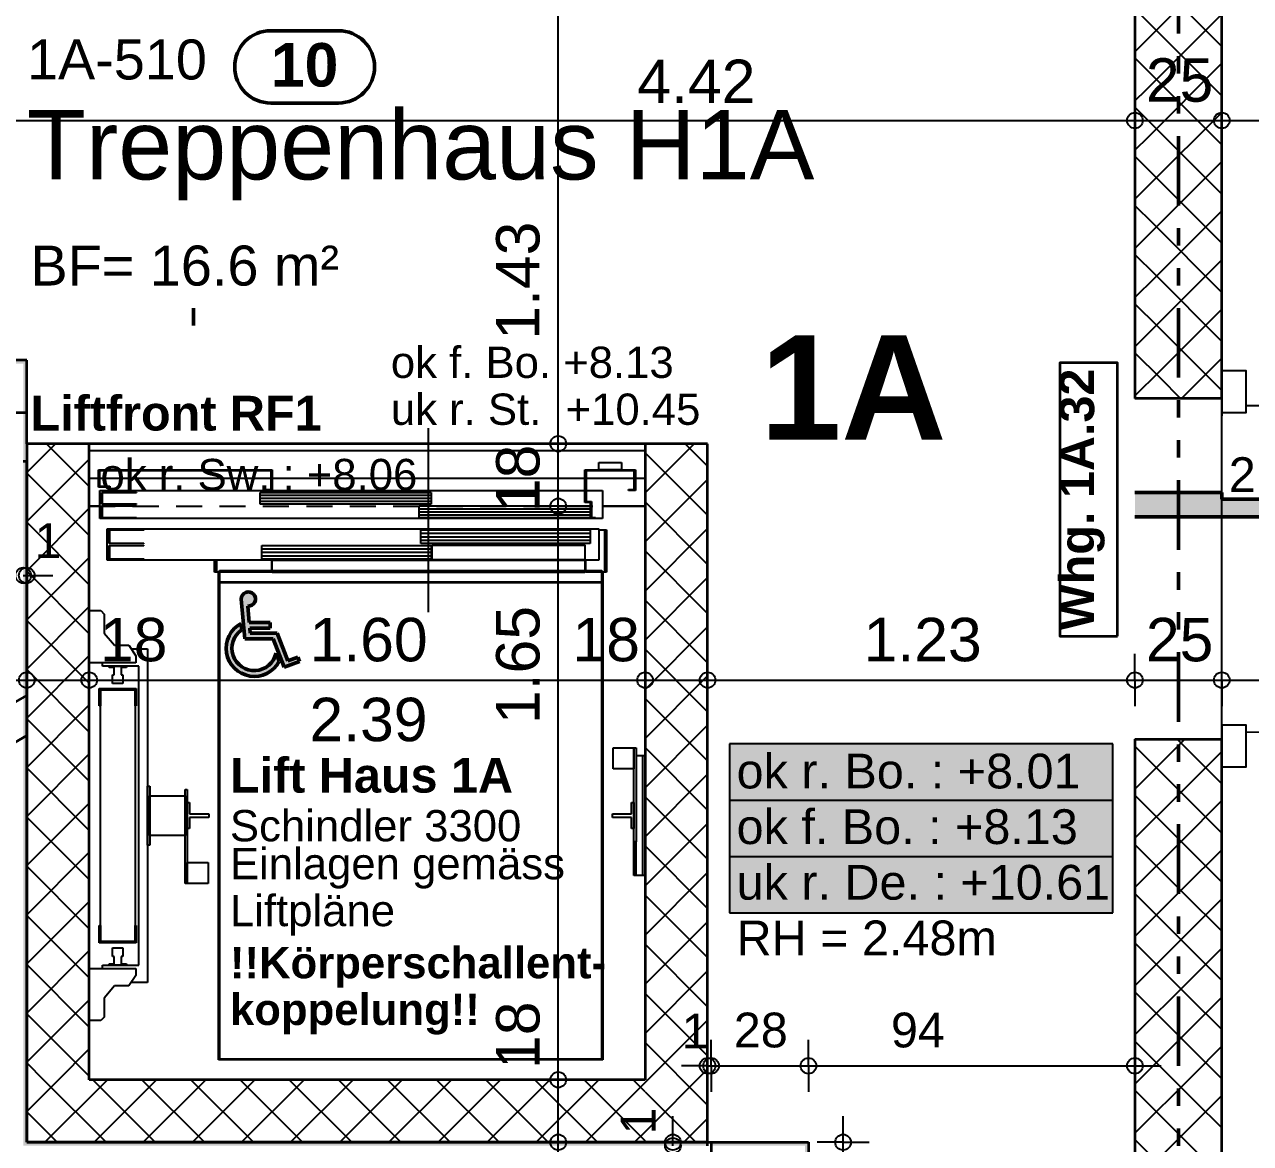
# Model space of a CAD drawing. Header units: centimetres. Extents: x 0.3 to 84.3, y 0.3 to 59.7.
# Drawn here: x 45.86 to 52.92, y 34.6 to 41.04 of the extents above; entities that cross this region are included whole.
import ezdxf

# ---------------------------------------------------------------- set-up
doc = ezdxf.new("R2010")
doc.units = ezdxf.units.CM
for name, pattern in [('AUSGEZOGEN', [0]), ('GESTRICHELT', [0.33, 0.25, -0.08]), ('KURZGESTRICHELT', [0.25, 0.15, -0.1]), ('LINIE_23', [0.79, 0.4, -0.13, 0, -0.13, 0, -0.13]), ('PUNKT', [6.35, 0, -6.35]), ('RAND', [44.45, 12.7, -6.35, 12.7, -6.35, 0, -6.35]), ('STRICHPUNKT', [25.4, 12.7, -6.35, 0, -6.35]), ('VERDECKT', [9.525, 6.35, -3.175])]:
    doc.linetypes.add(name, pattern=pattern)
for name, color, linetype, lineweight in [('Aufzuege', 7, 'AUSGEZOGEN', 35), ('Bauachsen grob', 7, 'RAND', 25), ('Bodenplatte', 7, 'AUSGEZOGEN', 35), ('Daemmung', 7, 'AUSGEZOGEN', 35), ('Detailmasse', 7, 'AUSGEZOGEN', 25), ('Lauflinie', 7, 'AUSGEZOGEN', 25), ('Raumbezeichnung', 7, 'AUSGEZOGEN', 35), ('Schnittbegrenzung', 7, 'AUSGEZOGEN', 25), ('Sturz', 7, 'GESTRICHELT', 35), ('Text Koten', 7, 'AUSGEZOGEN', 50), ('Text Werkplan Ausfuehrung', 7, 'AUSGEZOGEN', 50), ('Tuerschwelle', 7, 'AUSGEZOGEN', 50), ('Tuerzarge', 7, 'AUSGEZOGEN', 25), ('Vermassung Decke', 180, 'VERDECKT', 50), ('Wand Beton bewehrt', 7, 'AUSGEZOGEN', 35), ('Werkplan- Ausfuehrungsmasse', 7, 'AUSGEZOGEN', 25)]:
    doc.layers.add(name, color=color, linetype=linetype, lineweight=lineweight)
doc.layers.add('Brand Text', color=7, linetype='AUSGEZOGEN', lineweight=35, true_color=0x656565)
doc.styles.add('ARIAL', font='ARIAL.TTF')

msp = doc.modelspace()

# ---------------------------------------------------------------- hatches: boundary and pattern name
at = {"layer": 'Daemmung', "linetype": 'VERDECKT', "lineweight": 35}
h = msp.add_hatch(color=254, dxfattribs=at)
h.paths.add_polyline_path([(45.856, 39.0897), (45.856, 34.5897), (49.796, 34.5897), (49.796, 34.6097), (45.876, 34.6097), (45.876, 39.1097), (43.416, 39.1097), (43.416, 38.5297), (43.436, 38.5297), (43.436, 39.0897)])
h.paths.add_polyline_path([(49.816, 34.5897), (50.356, 34.5897), (50.356, 32.1697), (49.796, 32.1697), (49.796, 32.1497), (50.376, 32.1497), (50.376, 34.6097), (49.816, 34.6097)])
at = {"layer": 'Text Koten', "linetype": 'AUSGEZOGEN', "lineweight": 25, "true_color": 0xf1f1f1}
msp.add_hatch(color=7, dxfattribs=at).paths.add_polyline_path([(49.9227, 36.9031), (49.9227, 35.9297), (52.1293, 35.9297), (52.1293, 36.9031)])
at = {"layer": 'Text Werkplan Ausfuehrung', "linetype": 'AUSGEZOGEN', "lineweight": 50}
for points in [[(47.1917, 37.7269), (47.1927, 37.734), (47.1924, 37.7412), (47.1908, 37.7482), (47.1881, 37.7548), (47.1842, 37.7609), (47.1793, 37.7662), (47.1736, 37.7705), (47.1672, 37.7738), (47.1603, 37.7758), (47.1531, 37.7766), (47.1459, 37.7762), (47.1389, 37.7745), (47.1324, 37.7716), (47.1264, 37.7675), (47.1213, 37.7625), (47.1171, 37.7566), (47.114, 37.7502), (47.1121, 37.7432), (47.1115, 37.736), (47.1323, 37.5065), (47.2943, 37.5065), (47.358, 37.3429), (47.446, 37.3772), (47.4363, 37.4023), (47.3796, 37.3805), (47.3175, 37.5403), (47.163, 37.5403), (47.1606, 37.5673), (47.2778, 37.5673), (47.2778, 37.601), (47.1576, 37.601), (47.149, 37.6955), (47.1562, 37.6956), (47.1633, 37.697), (47.17, 37.6996), (47.1761, 37.7033), (47.1815, 37.7081), (47.186, 37.7137), (47.1894, 37.72)], [(47.0944, 37.5861), (47.0795, 37.5745), (47.066, 37.5612), (47.0541, 37.5464), (47.0441, 37.5303), (47.036, 37.5132), (47.03, 37.4952), (47.0261, 37.4766), (47.0244, 37.4578), (47.0249, 37.4388), (47.0276, 37.4201), (47.0325, 37.4018), (47.0395, 37.3841), (47.0485, 37.3675), (47.0594, 37.352), (47.072, 37.3378), (47.0862, 37.3253), (47.1018, 37.3145), (47.1185, 37.3055), (47.1361, 37.2986), (47.1545, 37.2938), (47.1732, 37.2912), (47.1922, 37.2908), (47.2111, 37.2926), (47.2296, 37.2966), (47.2475, 37.3027), (47.2646, 37.3109), (47.2806, 37.321), (47.2954, 37.3329), (47.3086, 37.3465), (47.3202, 37.3615), (47.3299, 37.3778), (47.3115, 37.425), (47.3067, 37.4085), (47.2997, 37.3927), (47.2907, 37.378), (47.2798, 37.3647), (47.2672, 37.353), (47.2531, 37.343), (47.2379, 37.335), (47.2217, 37.3292), (47.2048, 37.3255), (47.1877, 37.3242), (47.1705, 37.3252), (47.1536, 37.3284), (47.1372, 37.3339), (47.1218, 37.3416), (47.1075, 37.3512), (47.0946, 37.3627), (47.0834, 37.3757), (47.0741, 37.3902), (47.0668, 37.4058), (47.0616, 37.4222), (47.0587, 37.4392), (47.058, 37.4564), (47.0597, 37.4736), (47.0637, 37.4903), (47.0699, 37.5064), (47.0781, 37.5215), (47.0884, 37.5354), (47.1004, 37.5477), (47.1139, 37.5584), (47.1107, 37.5959)]]:
    msp.add_hatch(color=7, dxfattribs=at).paths.add_polyline_path(points)
at = {"layer": 'Tuerschwelle', "linetype": 'AUSGEZOGEN', "lineweight": 50, "true_color": 0x575757}
msp.add_hatch(color=251, dxfattribs=at).paths.add_polyline_path([(52.256, 38.3497), (52.256, 38.2097), (53.056, 38.2097), (53.056, 38.3097), (52.756, 38.3097), (52.756, 38.3497)])

# ---------------------------------------------------------------- linework, layer by layer
at = {"layer": 'Aufzuege', "color": 7, "linetype": 'AUSGEZOGEN', "lineweight": 25}
for p, q in [((48.19, 37.6597), (48.19, 38.7197)), ((46.236, 38.6297), (46.236, 34.9697)), ((49.436, 34.9697), (49.436, 38.6297)), ((46.236, 38.5897), (49.436, 38.5897)), ((46.29, 38.4797), (47.29, 38.4797)), ((46.29, 38.3797), (46.29, 38.4797)), ((47.284, 38.4737), (46.296, 38.4737)), ((46.296, 38.4737), (46.296, 38.3857)), ((47.284, 38.3657), (47.284, 38.4737)), ((47.29, 38.4797), (47.29, 38.3597)), ((49.09, 38.4797), (49.38, 38.4797)), ((49.09, 38.2917), (49.09, 38.4797)), ((49.374, 38.4737), (49.096, 38.4737)), ((49.096, 38.4737), (49.096, 38.2977)), ((49.17, 38.5217), (49.3, 38.5217)), ((49.17, 38.4797), (49.17, 38.5217)), ((49.3, 38.4797), (49.17, 38.4797)), ((49.3, 38.5217), (49.3, 38.4797)), ((49.374, 38.3657), (49.374, 38.4737)), ((49.38, 38.4797), (49.38, 38.3597)), ((46.29, 38.4297), (46.236, 38.4297)), ((46.29, 38.4297), (46.236, 38.4297)), ((47.284, 38.4297), (46.296, 38.4297)), ((47.284, 38.4297), (46.296, 38.4297)), ((49.09, 38.4297), (47.29, 38.4297)), ((49.09, 38.4297), (47.29, 38.4297)), ((49.374, 38.4297), (49.096, 38.4297)), ((49.374, 38.4297), (49.096, 38.4297)), ((49.436, 38.4297), (49.38, 38.4297)), ((49.436, 38.4297), (49.38, 38.4297)), ((46.354, 38.3797), (46.29, 38.3797)), ((46.296, 38.3857), (46.354, 38.3857)), ((46.298, 38.3597), (49.09, 38.3597)), ((46.298, 38.1997), (46.298, 38.3597)), ((46.308, 38.2817), (46.308, 38.3497)), ((46.308, 38.3497), (46.508, 38.3497)), ((46.31, 38.3477), (46.31, 38.2837)), ((46.508, 38.3477), (46.31, 38.3477)), ((46.354, 38.3857), (46.354, 38.3797)), ((46.508, 38.3497), (46.508, 38.3477)), ((47.22, 38.3327), (48.205, 38.3327)), ((47.2201, 38.3497), (48.2049, 38.3497)), ((47.2201, 38.2817), (47.2201, 38.3497)), ((47.24, 38.3597), (47.24, 38.3657)), ((47.24, 38.3657), (47.284, 38.3657)), ((47.29, 38.3597), (47.24, 38.3597)), ((48.2049, 38.3497), (48.2049, 38.2817)), ((49.096, 38.3597), (49.19, 38.3597)), ((49.19, 38.3597), (49.19, 38.1997)), ((49.34, 38.3597), (49.34, 38.3657)), ((49.34, 38.3657), (49.374, 38.3657)), ((49.38, 38.3597), (49.34, 38.3597)), ((46.236, 38.2697), (46.298, 38.2697)), ((46.298, 38.2697), (46.236, 38.2697)), ((46.508, 38.2817), (46.308, 38.2817)), ((46.308, 38.2037), (46.308, 38.2717)), ((46.308, 38.2717), (46.508, 38.2717)), ((46.31, 38.2837), (46.508, 38.2837)), ((46.31, 38.2697), (46.31, 38.2057)), ((46.508, 38.2697), (46.31, 38.2697)), ((46.508, 38.2837), (46.508, 38.2817)), ((46.508, 38.2717), (46.508, 38.2697)), ((47.22, 38.3157), (48.205, 38.3157)), ((47.22, 38.2987), (48.205, 38.2987)), ((48.2049, 38.2817), (47.2201, 38.2817)), ((48.135, 38.2547), (49.12, 38.2547)), ((48.1351, 38.2717), (49.1199, 38.2717)), ((48.1351, 38.2037), (48.1351, 38.2717)), ((49.122, 38.2917), (49.09, 38.2917)), ((49.096, 38.2977), (49.128, 38.2977)), ((49.1199, 38.2717), (49.1199, 38.2037)), ((49.122, 38.1997), (49.122, 38.2917)), ((49.128, 38.2977), (49.128, 38.2057)), ((49.19, 38.2697), (49.436, 38.2697)), ((49.436, 38.2697), (49.19, 38.2697)), ((49.122, 38.1997), (46.298, 38.1997)), ((46.508, 38.2037), (46.308, 38.2037)), ((46.31, 38.2057), (46.508, 38.2057)), ((46.508, 38.2057), (46.508, 38.2037)), ((48.135, 38.2377), (49.12, 38.2377)), ((48.135, 38.2207), (49.12, 38.2207)), ((49.1199, 38.2037), (48.1351, 38.2037)), ((49.15, 38.1997), (49.122, 38.1997)), ((49.128, 38.2057), (49.15, 38.2057)), ((49.15, 38.2057), (49.15, 38.1997)), ((49.19, 38.1997), (49.15, 38.1997)), ((46.34, 38.1397), (49.17, 38.1397)), ((46.34, 37.9597), (46.34, 38.1397)), ((46.35, 38.0547), (46.35, 38.1347)), ((46.35, 38.1347), (46.55, 38.1347)), ((46.352, 38.1327), (46.352, 38.0567)), ((46.55, 38.1327), (46.352, 38.1327)), ((46.55, 38.1347), (46.55, 38.1327)), ((48.145, 38.1147), (49.12, 38.1147)), ((48.1451, 38.1347), (49.1199, 38.1347)), ((48.1451, 38.0547), (48.1451, 38.1347)), ((49.1199, 38.1347), (49.1199, 38.0547)), ((49.17, 38.1397), (49.17, 37.9597)), ((49.17, 38.1337), (49.204, 38.1337)), ((49.204, 38.1337), (49.204, 37.8897)), ((49.204, 38.1337), (49.214, 38.1337)), ((49.204, 37.8897), (49.204, 38.1337)), ((49.214, 38.1337), (49.214, 37.8897)), ((46.55, 38.0547), (46.35, 38.0547)), ((46.35, 37.9647), (46.35, 38.0447)), ((46.35, 38.0447), (46.55, 38.0447)), ((46.352, 38.0567), (46.55, 38.0567)), ((46.352, 38.0427), (46.352, 37.9667)), ((46.55, 38.0427), (46.352, 38.0427)), ((46.55, 38.0567), (46.55, 38.0547)), ((46.55, 38.0447), (46.55, 38.0427)), ((47.2301, 38.0447), (48.2049, 38.0447)), ((47.2301, 37.9647), (47.2301, 38.0447)), ((48.145, 38.0947), (49.12, 38.0947)), ((48.145, 38.0747), (49.12, 38.0747)), ((49.1199, 38.0547), (48.1451, 38.0547)), ((48.2049, 38.0447), (48.2049, 37.9647)), ((48.21, 38.0457), (48.21, 38.0487)), ((48.21, 38.0487), (49.09, 38.0487)), ((48.21, 37.9617), (48.21, 38.0457)), ((48.21, 38.0457), (49.09, 38.0457)), ((49.09, 38.0457), (48.21, 38.0457)), ((49.09, 38.0487), (49.09, 38.0457)), ((49.09, 38.0457), (49.09, 37.9617)), ((47.23, 38.0247), (48.205, 38.0247)), ((47.23, 38.0047), (48.205, 38.0047)), ((47.23, 37.9847), (48.205, 37.9847)), ((47.287, 37.9597), (46.34, 37.9597)), ((46.55, 37.9647), (46.35, 37.9647)), ((46.352, 37.9667), (46.55, 37.9667)), ((46.55, 37.9667), (46.55, 37.9647)), ((46.958, 37.8897), (46.958, 37.9597)), ((46.968, 37.8897), (46.968, 37.9597)), ((46.968, 37.9597), (46.968, 37.8897)), ((46.986, 37.8957), (46.986, 37.8997)), ((46.986, 37.8997), (49.186, 37.8997)), ((48.2049, 37.9647), (47.2301, 37.9647)), ((47.287, 37.8997), (47.287, 37.9627)), ((47.287, 37.9627), (48.21, 37.9627)), ((47.29, 37.8917), (47.29, 37.9587)), ((47.29, 37.9587), (49.09, 37.9587)), ((48.21, 37.9587), (48.21, 37.9617)), ((48.21, 37.9617), (49.09, 37.9617)), ((49.09, 37.9617), (48.21, 37.9617)), ((49.09, 37.9587), (48.21, 37.9587)), ((49.09, 37.9627), (49.093, 37.9627)), ((49.09, 37.9617), (49.09, 37.9587)), ((49.09, 37.9587), (49.09, 37.8917)), ((49.093, 37.9627), (49.093, 37.8997)), ((49.17, 37.9597), (49.093, 37.9597)), ((49.186, 37.8997), (49.186, 37.8957)), ((46.968, 37.8897), (46.958, 37.8897)), ((46.98, 37.8897), (46.968, 37.8897)), ((46.98, 35.0837), (46.98, 37.8957)), ((46.98, 37.8957), (46.986, 37.8957)), ((46.986, 37.8957), (46.986, 35.0897)), ((46.986, 37.8957), (47.287, 37.8957)), ((46.986, 37.8897), (46.986, 37.8957)), ((47.287, 37.8897), (46.986, 37.8897)), ((46.986, 37.8327), (46.986, 37.8897)), ((49.186, 37.8327), (46.986, 37.8327)), ((46.986, 37.8297), (46.986, 37.8327)), ((46.986, 37.8327), (49.186, 37.8327)), ((49.186, 37.8297), (46.986, 37.8297)), ((47.287, 37.8957), (47.287, 37.8897)), ((49.09, 37.8917), (47.29, 37.8917)), ((47.29, 37.8887), (47.29, 37.8917)), ((47.29, 37.8917), (49.09, 37.8917)), ((49.09, 37.8887), (47.29, 37.8887)), ((49.09, 37.8917), (49.09, 37.8887)), ((49.093, 37.8897), (49.093, 37.8957)), ((49.093, 37.8957), (49.192, 37.8957)), ((49.186, 37.8897), (49.093, 37.8897)), ((49.186, 35.0897), (49.186, 37.8897)), ((49.186, 37.8897), (49.186, 37.8327)), ((49.186, 37.8327), (49.186, 37.8297)), ((49.192, 37.8957), (49.192, 35.0837)), ((49.204, 37.8897), (49.192, 37.8897)), ((49.214, 37.8897), (49.204, 37.8897)), ((46.236, 37.6697), (46.302, 37.6697)), ((46.302, 37.6697), (46.322, 37.6497)), ((46.322, 37.6497), (46.322, 37.5397)), ((46.322, 37.5397), (46.382, 37.4697)), ((46.382, 37.4697), (46.464, 37.4697)), ((46.464, 37.4697), (46.504, 37.4097)), ((46.4773, 37.4497), (46.572, 37.4497)), ((46.504, 37.4097), (46.504, 37.3697)), ((46.572, 37.4497), (46.572, 35.5297)), ((46.504, 37.3697), (46.236, 37.3697)), ((46.312, 37.3497), (46.312, 37.3697)), ((46.522, 37.3497), (46.312, 37.3497)), ((46.35, 37.3427), (46.35, 37.3497)), ((46.35, 37.3497), (46.4, 37.3497)), ((46.38, 37.3427), (46.35, 37.3427)), ((46.38, 37.2997), (46.38, 37.3427)), ((46.4, 37.3497), (46.45, 37.3497)), ((46.45, 37.3427), (46.42, 37.3427)), ((46.42, 37.3427), (46.42, 37.2997)), ((46.45, 37.3497), (46.45, 37.3427)), ((46.522, 35.6297), (46.522, 37.3497)), ((46.37, 37.2497), (46.37, 37.2997)), ((46.37, 37.2997), (46.38, 37.2997)), ((46.42, 37.2997), (46.43, 37.2997)), ((46.43, 37.2997), (46.43, 37.2497)), ((46.294, 37.1217), (46.294, 37.2217)), ((46.294, 37.2217), (46.506, 37.2217)), ((46.3, 37.2157), (46.3, 37.1217)), ((46.5, 37.2157), (46.3, 37.2157)), ((46.3, 35.7657), (46.3, 37.2137)), ((46.3, 37.2137), (46.5, 37.2137)), ((46.43, 37.2497), (46.37, 37.2497)), ((46.5, 37.1217), (46.5, 37.2157)), ((46.5, 37.2137), (46.5, 35.7657)), ((46.506, 37.2217), (46.506, 37.1217)), ((46.3, 37.1217), (46.294, 37.1217)), ((46.506, 37.1217), (46.5, 37.1217)), ((49.252, 36.7597), (49.252, 36.8797)), ((49.252, 36.8797), (49.372, 36.8797)), ((49.252, 36.7597), (49.252, 36.8797)), ((49.252, 36.8797), (49.372, 36.8797)), ((49.372, 36.3397), (49.372, 36.8797)), ((49.372, 36.8797), (49.384, 36.8797)), ((49.372, 36.8797), (49.372, 36.7597)), ((49.372, 36.3397), (49.372, 36.8797)), ((49.372, 36.8797), (49.384, 36.8797)), ((49.372, 36.8797), (49.372, 36.7597)), ((49.384, 36.8797), (49.384, 36.3397)), ((49.384, 36.8797), (49.384, 36.3397)), ((49.384, 36.8347), (49.422, 36.8347)), ((49.422, 36.8347), (49.422, 36.1447)), ((49.422, 36.8347), (49.436, 36.8347)), ((49.372, 36.7597), (49.252, 36.7597)), ((49.372, 36.7597), (49.252, 36.7597)), ((46.572, 36.3197), (46.572, 36.6597)), ((46.572, 36.6597), (46.584, 36.6597)), ((46.584, 36.6597), (46.584, 36.3197)), ((46.788, 36.0997), (46.788, 36.6397)), ((46.788, 36.6397), (46.8, 36.6397)), ((46.788, 36.0997), (46.788, 36.6397)), ((46.788, 36.6397), (46.8, 36.6397)), ((46.8, 36.6397), (46.8, 36.0997)), ((46.8, 36.6397), (46.8, 36.0997)), ((46.584, 36.3757), (46.584, 36.6037)), ((46.584, 36.6037), (46.788, 36.6037)), ((46.788, 36.6037), (46.788, 36.3757)), ((46.8, 36.5647), (46.814, 36.5647)), ((46.8, 36.4147), (46.8, 36.5647)), ((46.814, 36.5647), (46.814, 36.4997)), ((49.358, 36.4997), (49.358, 36.5647)), ((49.358, 36.5647), (49.372, 36.5647)), ((49.372, 36.5647), (49.372, 36.4147)), ((46.814, 36.4997), (46.924, 36.4997)), ((46.924, 36.4997), (46.924, 36.4797)), ((49.248, 36.4797), (49.248, 36.4997)), ((49.248, 36.4997), (49.358, 36.4997)), ((46.924, 36.4797), (46.814, 36.4797)), ((46.814, 36.4797), (46.814, 36.4147)), ((49.358, 36.4797), (49.248, 36.4797)), ((49.358, 36.4147), (49.358, 36.4797)), ((46.788, 36.3757), (46.584, 36.3757)), ((46.814, 36.4147), (46.8, 36.4147)), ((49.372, 36.4147), (49.358, 36.4147)), ((46.584, 36.3197), (46.572, 36.3197)), ((49.372, 36.1447), (49.372, 36.3397)), ((49.384, 36.3397), (49.372, 36.3397)), ((49.384, 36.3397), (49.372, 36.3397)), ((49.382, 36.1447), (49.382, 36.3397)), ((49.382, 36.3397), (49.382, 36.1447)), ((46.8, 36.0997), (46.8, 36.2197)), ((46.8, 36.2197), (46.92, 36.2197)), ((46.8, 36.0997), (46.8, 36.2197)), ((46.8, 36.2197), (46.92, 36.2197)), ((46.92, 36.2197), (46.92, 36.0997)), ((46.92, 36.2197), (46.92, 36.0997)), ((49.382, 36.1447), (49.372, 36.1447)), ((49.422, 36.1447), (49.382, 36.1447)), ((49.436, 36.1447), (49.422, 36.1447)), ((46.8, 36.0997), (46.788, 36.0997)), ((46.8, 36.0997), (46.788, 36.0997)), ((46.92, 36.0997), (46.8, 36.0997)), ((46.92, 36.0997), (46.8, 36.0997)), ((46.294, 35.7577), (46.294, 35.8577)), ((46.294, 35.8577), (46.3, 35.8577)), ((46.3, 35.8577), (46.3, 35.7637)), ((46.5, 35.7637), (46.5, 35.8577)), ((46.5, 35.8577), (46.506, 35.8577)), ((46.506, 35.8577), (46.506, 35.7577)), ((46.506, 35.7577), (46.294, 35.7577)), ((46.5, 35.7657), (46.3, 35.7657)), ((46.3, 35.7637), (46.5, 35.7637)), ((46.37, 35.7297), (46.43, 35.7297)), ((46.37, 35.6797), (46.37, 35.7297)), ((46.43, 35.7297), (46.43, 35.6797)), ((46.38, 35.6797), (46.37, 35.6797)), ((46.38, 35.6367), (46.38, 35.6797)), ((46.43, 35.6797), (46.42, 35.6797)), ((46.42, 35.6797), (46.42, 35.6367)), ((46.236, 35.6097), (46.504, 35.6097)), ((46.312, 35.6297), (46.522, 35.6297)), ((46.312, 35.6097), (46.312, 35.6297)), ((46.35, 35.6297), (46.35, 35.6367)), ((46.35, 35.6367), (46.38, 35.6367)), ((46.4, 35.6297), (46.35, 35.6297)), ((46.45, 35.6297), (46.4, 35.6297)), ((46.42, 35.6367), (46.45, 35.6367)), ((46.45, 35.6367), (46.45, 35.6297)), ((46.504, 35.6097), (46.504, 35.5697)), ((46.382, 35.5097), (46.322, 35.4397)), ((46.464, 35.5097), (46.382, 35.5097)), ((46.504, 35.5697), (46.464, 35.5097)), ((46.572, 35.5297), (46.4773, 35.5297)), ((46.322, 35.4397), (46.322, 35.3297)), ((46.302, 35.3097), (46.236, 35.3097)), ((46.322, 35.3297), (46.302, 35.3097)), ((49.192, 35.0837), (46.98, 35.0837)), ((46.986, 35.0897), (49.186, 35.0897)), ((46.236, 34.9697), (49.436, 34.9697))]:
    msp.add_line(p, q, dxfattribs=at)
at = {"layer": 'Bauachsen grob', "color": 32, "linetype": 'LINIE_23', "lineweight": 50, "true_color": 0xc36e14}
msp.add_line((52.506, 1.3897), (52.506, 58.1), dxfattribs=at)
at = {"layer": 'Bodenplatte', "color": 92, "linetype": 'VERDECKT', "lineweight": 35, "true_color": 0x00c600}
for p, q in [((45.876, 39.1097), (43.416, 39.1097)), ((45.876, 38.6297), (45.876, 39.1097)), ((43.416, 38.8097), (45.876, 38.8097)), ((49.796, 34.6097), (50.376, 34.6097)), ((49.816, 34.6097), (49.816, 32.1497)), ((50.376, 34.6097), (50.376, 32.1497))]:
    msp.add_line(p, q, dxfattribs=at)
at = {"layer": 'Daemmung', "color": 240, "linetype": 'VERDECKT', "lineweight": 35}
for p, q in [((45.856, 38.5297), (45.876, 38.5297)), ((45.876, 34.6097), (45.876, 38.5297)), ((49.796, 34.6097), (45.876, 34.6097)), ((49.796, 34.5897), (49.796, 34.6097))]:
    msp.add_line(p, q, dxfattribs=at)
at = {"layer": 'Detailmasse', "color": 240, "linetype": 'AUSGEZOGEN', "lineweight": 25}
for p, q in [((45.876, 37.8719), (45.876, 38.0219)), ((45.856, 37.8719), (45.876, 37.8719)), ((45.876, 37.8719), (45.876, 37.7219)), ((45.876, 37.8719), (46.026, 37.8719)), ((49.596, 34.6097), (49.596, 34.7597)), ((49.596, 34.6097), (49.446, 34.6097)), ((49.596, 34.6097), (49.746, 34.6097)), ((49.596, 34.5897), (49.596, 34.6097))]:
    msp.add_line(p, q, dxfattribs=at)
for centre in [(45.856, 37.8719), (45.876, 37.8719), (49.596, 34.6097), (49.596, 34.5897)]:
    msp.add_circle(centre, 0.045, dxfattribs=at)
at = {"layer": 'Lauflinie', "color": 7, "linetype": 'AUSGEZOGEN', "lineweight": 35}
for p, q in [((43.416, 35.7607), (45.876, 37.181)), ((43.416, 35.5297), (45.876, 36.95))]:
    msp.add_line(p, q, dxfattribs=at)
at = {"layer": 'Raumbezeichnung', "color": 7, "linetype": 'AUSGEZOGEN', "lineweight": 35}
msp.add_lwpolyline([(52.156, 37.5231), (52.156, 39.0956), (51.8227, 39.0956), (51.8227, 37.5231), (52.156, 37.5231)], dxfattribs=at)
at = {"layer": 'Schnittbegrenzung', "color": 14, "linetype": 'STRICHPUNKT', "lineweight": 50, "true_color": 0xb20000}
msp.add_line((46.836, 58.46), (46.836, 25.6097), dxfattribs=at)
at = {"layer": 'Sturz', "color": 7, "linetype": 'RAND', "lineweight": 35}
msp.add_line((49.436, 38.6297), (46.236, 38.6297), dxfattribs=at)
at = {"layer": 'Text Koten', "color": 7, "linetype": 'AUSGEZOGEN', "lineweight": 25}
for p, q in [((49.9227, 36.9031), (49.9227, 35.9297)), ((52.1293, 36.9031), (49.9227, 36.9031)), ((52.1293, 35.9297), (52.1293, 36.9031)), ((49.9227, 36.5786), (52.1293, 36.5786)), ((49.9227, 36.2542), (52.1293, 36.2542)), ((49.9227, 35.9297), (52.1293, 35.9297))]:
    msp.add_line(p, q, dxfattribs=at)
at = {"layer": 'Text Werkplan Ausfuehrung', "color": 240, "linetype": 'AUSGEZOGEN', "lineweight": 50}
for p, q in [((47.6702, 41.0064), (47.2817, 41.0064)), ((47.6702, 40.5897), (47.2817, 40.5897))]:
    msp.add_line(p, q, dxfattribs=at)
at = {"layer": 'Text Werkplan Ausfuehrung', "color": 7, "linetype": 'AUSGEZOGEN', "lineweight": 50}
for p, q in [((47.1115, 37.736), (47.1323, 37.5065)), ((47.1576, 37.601), (47.149, 37.6955)), ((47.1107, 37.5959), (47.1139, 37.5584)), ((47.2778, 37.601), (47.1576, 37.601)), ((47.163, 37.5403), (47.1606, 37.5673)), ((47.1606, 37.5673), (47.2778, 37.5673)), ((47.2778, 37.5673), (47.2778, 37.601)), ((47.1323, 37.5065), (47.2943, 37.5065)), ((47.3175, 37.5403), (47.163, 37.5403)), ((47.2943, 37.5065), (47.358, 37.3429)), ((47.3796, 37.3805), (47.3175, 37.5403)), ((47.3115, 37.425), (47.3116, 37.425)), ((47.3115, 37.425), (47.3299, 37.3778)), ((47.358, 37.3429), (47.446, 37.3772)), ((47.4363, 37.4023), (47.3796, 37.3805)), ((47.446, 37.3772), (47.4363, 37.4023))]:
    msp.add_line(p, q, dxfattribs=at)
at = {"layer": 'Text Werkplan Ausfuehrung', "color": 240, "linetype": 'AUSGEZOGEN', "lineweight": 50}
for centre, start, end in [((47.2817, 40.7981), 90, 270), ((47.6702, 40.7981), 270, 90)]:
    msp.add_arc(centre, 0.2083, start, end, dxfattribs=at)
at = {"layer": 'Text Werkplan Ausfuehrung', "color": 7, "linetype": 'AUSGEZOGEN', "lineweight": 50}
for centre, radius, start, end in [((47.1521, 37.736), 0.0406, 265.64158, 179.99891), ((47.1863, 37.4527), 0.162, 117.82488, 332.45806), ((47.1862, 37.4525), 0.1283, 124.33041, 347.64165)]:
    msp.add_arc(centre, radius, start, end, dxfattribs=at)
at = {"layer": 'Tuerschwelle', "color": 240, "linetype": 'KURZGESTRICHELT', "lineweight": 25}
for p, q in [((49.436, 38.6297), (46.236, 38.6297)), ((46.236, 38.2697), (49.436, 38.2697))]:
    msp.add_line(p, q, dxfattribs=at)
at = {"layer": 'Tuerschwelle', "color": 7, "linetype": 'AUSGEZOGEN', "lineweight": 50}
for p, q in [((52.756, 38.3497), (52.256, 38.3497)), ((52.756, 38.3097), (52.756, 38.3497)), ((53.056, 38.3097), (52.756, 38.3097)), ((52.256, 38.2097), (53.056, 38.2097))]:
    msp.add_line(p, q, dxfattribs=at)
at = {"layer": 'Tuerzarge', "color": 7, "linetype": 'AUSGEZOGEN', "lineweight": 25}
msp.add_line((52.896, 38.8497), (54.776, 38.8497), dxfattribs=at)
for points in [[(52.756, 39.0497), (52.756, 38.8097), (52.896, 38.8097), (52.896, 39.0497), (52.756, 39.0497)], [(52.756, 37.0097), (52.756, 36.7697), (52.896, 36.7697), (52.896, 37.0097), (52.756, 37.0097)]]:
    msp.add_lwpolyline(points, dxfattribs=at)
msp.add_arc((52.896, 38.8497), 1.88, 270, 0, dxfattribs=at)
at = {"layer": 'Vermassung Decke', "color": 92, "linetype": 'AUSGEZOGEN', "lineweight": 25, "true_color": 0x00c600}
for p, q in [((49.796, 35.0497), (49.796, 35.1997)), ((49.816, 35.0497), (49.816, 35.1997)), ((50.376, 35.0497), (50.376, 35.1997)), ((52.256, 35.0497), (52.256, 35.1997)), ((49.796, 35.0497), (49.646, 35.0497)), ((49.796, 35.0497), (49.796, 34.8997)), ((49.796, 35.0497), (49.796, 35.0497)), ((49.796, 35.0497), (49.816, 35.0497)), ((49.816, 35.0497), (49.816, 34.8997)), ((49.816, 35.0497), (49.816, 35.0497)), ((49.816, 35.0497), (50.376, 35.0497)), ((50.376, 35.0497), (50.376, 34.8997)), ((50.376, 35.0497), (50.376, 35.0497)), ((50.376, 35.0497), (52.256, 35.0497)), ((52.256, 35.0497), (52.256, 34.8997)), ((52.256, 35.0497), (52.256, 35.0497)), ((52.256, 35.0497), (52.406, 35.0497)), ((50.576, 34.6097), (50.576, 34.7597)), ((50.576, 34.6097), (50.426, 34.6097)), ((50.576, 34.6097), (50.726, 34.6097)), ((50.576, 34.6097), (50.576, 34.6097)), ((50.576, 32.1497), (50.576, 34.6097))]:
    msp.add_line(p, q, dxfattribs=at)
for centre in [(49.796, 35.0497), (49.816, 35.0497), (50.376, 35.0497), (52.256, 35.0497), (50.576, 34.6097)]:
    msp.add_circle(centre, 0.045, dxfattribs=at)
at = {"layer": 'Wand Beton bewehrt', "color": 7, "linetype": 'AUSGEZOGEN', "lineweight": 35}
for p, q in [((52.756, 38.8897), (52.756, 41.6897)), ((52.256, 41.4897), (52.256, 38.8897)), ((52.756, 38.8897), (52.256, 38.8897)), ((46.236, 38.6297), (45.876, 38.6297)), ((45.876, 38.6297), (45.876, 37.181)), ((46.236, 34.9697), (46.236, 38.6297)), ((49.436, 38.6297), (49.436, 34.9697)), ((49.796, 38.6297), (49.436, 38.6297)), ((49.796, 34.6097), (49.796, 38.6297)), ((45.876, 37.181), (45.876, 36.95)), ((45.876, 36.95), (45.876, 34.9697)), ((52.256, 36.9297), (52.756, 36.9297)), ((52.256, 36.9297), (52.256, 32.1497)), ((52.756, 31.6497), (52.756, 36.9297)), ((45.876, 34.9697), (45.876, 34.6097)), ((49.436, 34.9697), (46.236, 34.9697)), ((45.876, 34.6097), (49.436, 34.6097)), ((49.436, 34.6097), (49.796, 34.6097))]:
    msp.add_line(p, q, dxfattribs=at)
at = {"layer": 'Wand Beton bewehrt', "color": 7, "linetype": 'AUSGEZOGEN', "lineweight": 25}
for p, q in [((52.5239, 38.8897), (52.756, 39.1218)), ((52.756, 36.9297), (52.756, 38.8897)), ((45.876, 38.4644), (46.0414, 38.6297)), ((45.9903, 38.6297), (46.236, 38.384)), ((49.436, 38.3474), (49.7183, 38.6297)), ((49.6672, 38.6297), (49.796, 38.5009)), ((45.876, 38.1815), (46.236, 38.5415)), ((49.436, 38.5781), (49.796, 38.2181)), ((45.876, 38.4611), (46.236, 38.1011)), ((49.436, 38.0646), (49.796, 38.4246)), ((45.876, 37.8987), (46.236, 38.2587)), ((49.436, 38.2953), (49.796, 37.9353)), ((45.876, 38.1783), (46.236, 37.8183)), ((49.436, 37.7817), (49.796, 38.1417)), ((45.876, 37.6158), (46.236, 37.9758)), ((49.436, 38.0124), (49.796, 37.6524)), ((45.876, 37.8955), (46.236, 37.5355)), ((49.436, 37.4989), (49.796, 37.8589)), ((45.876, 37.333), (46.236, 37.693)), ((49.436, 37.7296), (49.796, 37.3696)), ((45.876, 37.6126), (46.236, 37.2526)), ((49.436, 37.216), (49.796, 37.576)), ((45.876, 37.0502), (46.236, 37.4102)), ((49.436, 37.4467), (49.796, 37.0867)), ((45.876, 37.3298), (46.236, 36.9698)), ((49.436, 36.9332), (49.796, 37.2932)), ((45.876, 36.7673), (46.236, 37.1273)), ((49.436, 37.1639), (49.796, 36.8039)), ((45.876, 37.0469), (46.236, 36.6869)), ((49.436, 36.6504), (49.796, 37.0104)), ((52.256, 36.9248), (52.261, 36.9297)), ((45.876, 36.4845), (46.236, 36.8445)), ((49.436, 36.881), (49.796, 36.521)), ((45.876, 36.7641), (46.236, 36.4041)), ((49.436, 36.3675), (49.796, 36.7275)), ((45.876, 36.2016), (46.236, 36.5616)), ((49.436, 36.5982), (49.796, 36.2382)), ((45.876, 36.4812), (46.236, 36.1212)), ((49.436, 36.0847), (49.796, 36.4447)), ((45.876, 35.9188), (46.236, 36.2788)), ((49.436, 36.3154), (49.796, 35.9554)), ((45.876, 36.1984), (46.236, 35.8384)), ((49.436, 35.8018), (49.796, 36.1618)), ((45.876, 35.6359), (46.236, 35.9959)), ((49.436, 36.0325), (49.796, 35.6725)), ((45.876, 35.9156), (46.236, 35.5556)), ((49.436, 35.519), (49.796, 35.879)), ((45.876, 35.3531), (46.236, 35.7131)), ((49.436, 35.7497), (49.796, 35.3897)), ((45.876, 35.6327), (46.236, 35.2727)), ((49.436, 35.2362), (49.796, 35.5962)), ((45.876, 35.0703), (46.236, 35.4303)), ((49.436, 35.4668), (49.796, 35.1068)), ((45.876, 35.3499), (46.236, 34.9899)), ((49.436, 34.9533), (49.796, 35.3133)), ((46.0583, 34.9697), (46.236, 35.1474)), ((49.436, 35.184), (49.796, 34.824)), ((45.876, 35.067), (45.9733, 34.9697)), ((49.436, 34.6705), (49.796, 35.0305)), ((45.876, 34.7874), (46.0583, 34.9697)), ((46.3333, 34.6097), (45.9733, 34.9697)), ((45.9812, 34.6097), (46.3412, 34.9697)), ((46.6161, 34.6097), (46.2561, 34.9697)), ((46.264, 34.6097), (46.624, 34.9697)), ((46.899, 34.6097), (46.539, 34.9697)), ((46.5468, 34.6097), (46.9068, 34.9697)), ((47.1818, 34.6097), (46.8218, 34.9697)), ((46.8297, 34.6097), (47.1897, 34.9697)), ((47.4647, 34.6097), (47.1047, 34.9697)), ((47.1125, 34.6097), (47.4725, 34.9697)), ((47.7475, 34.6097), (47.3875, 34.9697)), ((47.3954, 34.6097), (47.7554, 34.9697)), ((48.0304, 34.6097), (47.6704, 34.9697)), ((47.6782, 34.6097), (48.0382, 34.9697)), ((48.3132, 34.6097), (47.9532, 34.9697)), ((47.9611, 34.6097), (48.3211, 34.9697)), ((48.596, 34.6097), (48.236, 34.9697)), ((48.2439, 34.6097), (48.6039, 34.9697)), ((48.8789, 34.6097), (48.5189, 34.9697)), ((48.5267, 34.6097), (48.8867, 34.9697)), ((49.1617, 34.6097), (48.8017, 34.9697)), ((48.8096, 34.6097), (49.1696, 34.9697)), ((49.436, 34.6183), (49.0846, 34.9697)), ((49.0924, 34.6097), (49.436, 34.9533)), ((49.436, 34.9011), (49.3674, 34.9697)), ((49.436, 34.9011), (49.7274, 34.6097)), ((46.0505, 34.6097), (45.876, 34.7842)), ((49.6581, 34.6097), (49.796, 34.7476)), ((49.3753, 34.6097), (49.436, 34.6705)), ((49.436, 34.6183), (49.4446, 34.6097))]:
    msp.add_line(p, q, dxfattribs=at)
at = {"layer": 'Wand Beton bewehrt', "color": 180, "linetype": 'PUNKT', "lineweight": 25}
for p, q in [((52.896, 39.0497), (52.756, 39.0497)), ((52.756, 39.0497), (52.756, 38.8897)), ((52.896, 36.7697), (52.896, 39.0497)), ((52.756, 38.8897), (52.756, 36.9297)), ((52.756, 36.9297), (52.756, 36.7697)), ((52.756, 36.7697), (52.896, 36.7697))]:
    msp.add_line(p, q, dxfattribs=at)
at = {"layer": 'Wand Beton bewehrt', "color": 7, "linetype": 'AUSGEZOGEN', "lineweight": 25}
for points in [[(52.256, 41.415), (52.2852, 41.3858), (52.2852, 41.3858), (52.756, 40.915)], [(52.256, 40.8846), (52.307, 40.9356), (52.307, 40.9356), (52.756, 41.3846)], [(52.256, 41.1321), (52.2996, 41.0885), (52.2996, 41.0885), (52.756, 40.6321)], [(52.256, 40.6017), (52.32, 40.6658), (52.32, 40.6658), (52.756, 41.1017)], [(52.256, 40.8493), (52.3139, 40.7913), (52.3139, 40.7913), (52.756, 40.3493)], [(52.256, 40.3189), (52.3331, 40.396), (52.3331, 40.396), (52.756, 40.8189)], [(52.256, 40.5664), (52.3283, 40.4941), (52.3283, 40.4941), (52.756, 40.0664)], [(52.256, 40.036), (52.3461, 40.1262), (52.3461, 40.1262), (52.756, 40.536)], [(52.256, 40.2836), (52.3427, 40.1969), (52.3427, 40.1969), (52.756, 39.7836)], [(52.256, 39.7532), (52.3592, 39.8564), (52.3592, 39.8564), (52.756, 40.2532)], [(52.256, 40.0007), (52.3571, 39.8997), (52.3571, 39.8997), (52.756, 39.5007)], [(52.256, 39.4704), (52.3722, 39.5866), (52.3722, 39.5866), (52.756, 39.9704)], [(52.256, 39.7179), (52.3714, 39.6025), (52.3714, 39.6025), (52.756, 39.2179)], [(52.256, 39.1875), (52.3853, 39.3168), (52.3853, 39.3168), (52.756, 39.6875)], [(52.256, 39.4351), (52.3858, 39.3052), (52.3858, 39.3052), (52.756, 38.9351)], [(52.256, 38.9047), (52.3983, 39.047), (52.3983, 39.047), (52.756, 39.4047)], [(52.256, 39.1522), (52.4002, 39.008), (52.4002, 39.008), (52.5185, 38.8897)], [(52.256, 36.6419), (52.5027, 36.8886), (52.5027, 36.8886), (52.5438, 36.9297)], [(52.4986, 36.9297), (52.5008, 36.9275), (52.5008, 36.9275), (52.756, 36.6723)], [(52.256, 36.8895), (52.5152, 36.6303), (52.5152, 36.6303), (52.756, 36.3895)], [(52.256, 36.3591), (52.5157, 36.6188), (52.5157, 36.6188), (52.756, 36.8591)], [(52.256, 36.6066), (52.5295, 36.3331), (52.5295, 36.3331), (52.756, 36.1066)], [(52.256, 36.0763), (52.5288, 36.349), (52.5288, 36.349), (52.756, 36.5763)], [(52.256, 36.3238), (52.5439, 36.0359), (52.5439, 36.0359), (52.756, 35.8238)], [(52.256, 35.7934), (52.5418, 36.0792), (52.5418, 36.0792), (52.756, 36.2934)], [(52.256, 36.0409), (52.5583, 35.7387), (52.5583, 35.7387), (52.756, 35.5409)], [(52.256, 35.5106), (52.5549, 35.8094), (52.5549, 35.8094), (52.756, 36.0106)], [(52.256, 35.7581), (52.5726, 35.4415), (52.5726, 35.4415), (52.756, 35.2581)], [(52.256, 35.2277), (52.5679, 35.5396), (52.5679, 35.5396), (52.756, 35.7277)], [(52.256, 35.4753), (52.587, 35.1442), (52.587, 35.1442), (52.756, 34.9753)], [(52.256, 34.9449), (52.5809, 35.2698), (52.5809, 35.2698), (52.756, 35.4449)], [(52.256, 35.1924), (52.6014, 34.847), (52.6014, 34.847), (52.756, 34.6924)], [(52.256, 34.662), (52.594, 35), (52.594, 35), (52.756, 35.162)], [(52.256, 34.9096), (52.6158, 34.5498), (52.6158, 34.5498), (52.756, 34.4096)], [(52.256, 34.3792), (52.607, 34.7302), (52.607, 34.7302), (52.756, 34.8792)], [(52.256, 34.6267), (52.6301, 34.2526), (52.6301, 34.2526), (52.756, 34.1267)]]:
    msp.add_lwpolyline(points, dxfattribs=at)
at = {"layer": 'Werkplan- Ausfuehrungsmasse', "color": 7, "linetype": 'AUSGEZOGEN', "lineweight": 25}
for p, q in [((48.936, 38.6297), (48.936, 41.4897)), ((52.256, 40.4897), (52.256, 40.6397)), ((52.756, 40.4897), (52.756, 40.6397)), ((43.416, 40.4897), (52.256, 40.4897)), ((52.256, 40.4897), (52.256, 40.3397)), ((52.256, 40.4897), (52.256, 40.4897)), ((52.256, 40.4897), (52.756, 40.4897)), ((52.756, 40.4897), (52.756, 40.3397)), ((52.756, 40.4897), (52.756, 40.4897)), ((52.756, 40.4897), (55.436, 40.4897)), ((48.936, 38.6297), (48.786, 38.6297)), ((48.936, 38.6297), (49.086, 38.6297)), ((48.936, 38.6297), (48.936, 38.6297)), ((48.936, 38.2697), (48.936, 38.6297)), ((48.936, 38.2697), (48.786, 38.2697)), ((48.936, 38.2697), (49.086, 38.2697)), ((48.936, 38.2697), (48.936, 38.2697)), ((48.936, 34.9697), (48.936, 38.2697)), ((45.876, 37.2697), (45.876, 37.4197)), ((46.236, 37.2697), (46.236, 37.4197)), ((49.436, 37.2697), (49.436, 37.4197)), ((49.796, 37.2697), (49.796, 37.4197)), ((52.256, 37.2697), (52.256, 37.4197)), ((52.756, 37.2697), (52.756, 37.4197)), ((43.416, 37.2697), (45.876, 37.2697)), ((45.876, 37.2697), (45.876, 37.1197)), ((45.876, 37.2697), (45.876, 37.2697)), ((45.876, 37.2697), (46.236, 37.2697)), ((46.236, 37.2697), (46.236, 37.1197)), ((46.236, 37.2697), (46.236, 37.2697)), ((46.236, 37.2697), (49.436, 37.2697)), ((49.436, 37.2697), (49.436, 37.1197)), ((49.436, 37.2697), (49.436, 37.2697)), ((49.436, 37.2697), (49.796, 37.2697)), ((49.796, 37.2697), (49.796, 37.1197)), ((49.796, 37.2697), (49.796, 37.2697)), ((49.796, 37.2697), (52.256, 37.2697)), ((52.256, 37.2697), (52.256, 37.1197)), ((52.256, 37.2697), (52.256, 37.2697)), ((52.256, 37.2697), (52.756, 37.2697)), ((52.756, 37.2697), (52.756, 37.1197)), ((52.756, 37.2697), (52.756, 37.2697)), ((52.756, 37.2697), (55.436, 37.2697)), ((48.936, 34.9697), (48.786, 34.9697)), ((48.936, 34.9697), (49.086, 34.9697)), ((48.936, 34.9697), (48.936, 34.9697)), ((48.936, 34.6097), (48.936, 34.9697)), ((48.936, 34.6097), (48.786, 34.6097)), ((48.936, 34.6097), (49.086, 34.6097)), ((48.936, 34.6097), (48.936, 34.6097)), ((48.936, 32.1497), (48.936, 34.6097))]:
    msp.add_line(p, q, dxfattribs=at)
for centre in [(52.256, 40.4897), (52.756, 40.4897), (48.936, 38.6297), (48.936, 38.2697), (45.876, 37.2697), (46.236, 37.2697), (49.436, 37.2697), (49.796, 37.2697), (52.256, 37.2697), (52.756, 37.2697), (48.936, 34.9697), (48.936, 34.6097)]:
    msp.add_circle(centre, 0.045, dxfattribs=at)

# ---------------------------------------------------------------- texts
at = {"layer": 'Brand Text', "color": 240, "linetype": 'AUSGEZOGEN', "lineweight": 35, "insert": (45.8979, 38.7026), "char_height": 0.2, "width": 0.1, "attachment_point": 7, "style": 'ARIAL'}
msp.add_mtext('\\fArial|i0|b1|c0|p0;Liftfront\\~RF1', dxfattribs=at)
at = {"layer": 'Detailmasse', "color": 240, "linetype": 'AUSGEZOGEN', "lineweight": 35, "insert": (45.921, 37.9719), "char_height": 0.2, "width": 0.1, "attachment_point": 7, "style": 'ARIAL'}
msp.add_mtext('1', dxfattribs=at)
at = {"layer": 'Detailmasse', "color": 240, "linetype": 'AUSGEZOGEN', "lineweight": 35, "insert": (49.496, 34.6547), "char_height": 0.2, "width": 0.1, "attachment_point": 7, "rotation": 90, "style": 'ARIAL'}
msp.add_mtext('1', dxfattribs=at)
at = {"layer": 'Raumbezeichnung', "color": 7, "linetype": 'AUSGEZOGEN', "lineweight": 50, "char_height": 0.23, "width": 0.115, "attachment_point": 7, "style": 'ARIAL'}
for s, insert in [('1A-510', (45.8775, 40.7224)), ('BF=\\~16.6\\~m²', (45.8975, 39.5365))]:
    msp.add_mtext(s, dxfattribs=dict(at, insert=insert))
at = {"layer": 'Raumbezeichnung', "color": 7, "linetype": 'AUSGEZOGEN', "lineweight": 35, "attachment_point": 7, "style": 'ARIAL'}
for s, insert, char_height, width in [('Treppenhaus\\~H1A', (45.876, 40.0297), 0.4, 0.2), ('\\fArial|i0|b1|c0|p0;Lift\\~Haus\\~1A', (47.046, 36.6191), 0.2, 0.1)]:
    msp.add_mtext(s, dxfattribs=dict(at, insert=insert, char_height=char_height, width=width))
at = {"layer": 'Raumbezeichnung', "color": 7, "linetype": 'AUSGEZOGEN', "lineweight": 100, "insert": (50.0993, 38.6535), "char_height": 0.6, "width": 0.3, "attachment_point": 7, "style": 'ARIAL'}
msp.add_mtext('\\fArial|i0|b1|c0|p0;1A', dxfattribs=at)
at = {"layer": 'Raumbezeichnung', "color": 7, "linetype": 'AUSGEZOGEN', "lineweight": 35, "insert": (52.0827, 37.5564), "char_height": 0.2, "width": 0.1, "attachment_point": 7, "rotation": 90, "style": 'ARIAL'}
msp.add_mtext('\\fArial|i0|b1|c0|p0;Whg.\\~1A.32', dxfattribs=at)
at = {"layer": 'Text Koten', "color": 7, "linetype": 'AUSGEZOGEN', "lineweight": 35, "attachment_point": 7, "style": 'ARIAL'}
for s, insert, char_height, width in [('ok\\~f.\\~Bo.\\~+8.13', (47.9724, 39.0057), 0.18, 0.09), ('uk\\~r.\\~St.\\~\\~+10.45', (47.9724, 38.7357), 0.18, 0.09), ('ok\\~r.\\~Bo.\\~:\\~+8.01', (49.9627, 36.6431), 0.2, 0.1), ('ok\\~f.\\~Bo.\\~:\\~+8.13', (49.9627, 36.3231), 0.2, 0.1), ('uk\\~r.\\~De.\\~:\\~+10.61', (49.9627, 36.0031), 0.2, 0.1), ('RH\\~=\\~2.48m', (49.9627, 35.6831), 0.2, 0.1)]:
    msp.add_mtext(s, dxfattribs=dict(at, insert=insert, char_height=char_height, width=width))
at = {"layer": 'Text Werkplan Ausfuehrung', "color": 240, "linetype": 'AUSGEZOGEN', "lineweight": 50, "insert": (47.2817, 40.6814), "char_height": 0.25, "width": 0.125, "attachment_point": 7, "style": 'ARIAL'}
msp.add_mtext('\\fArial|i0|b1|c0|p0;10', dxfattribs=at)
at = {"layer": 'Text Werkplan Ausfuehrung', "color": 240, "linetype": 'AUSGEZOGEN', "lineweight": 35, "char_height": 0.18, "width": 0.09, "attachment_point": 7, "style": 'ARIAL'}
for s, insert in [('ok\\~r.\\~Sw.\\~:\\~+8.06', (46.3009, 38.3597)), ('\\fArial|i0|b1|c0|p0;!!Körperschallent-', (47.046, 35.4991)), ('\\fArial|i0|b1|c0|p0;koppelung!!', (47.046, 35.2291))]:
    msp.add_mtext(s, dxfattribs=dict(at, insert=insert))
at = {"layer": 'Text Werkplan Ausfuehrung', "color": 7, "linetype": 'AUSGEZOGEN', "lineweight": 35, "char_height": 0.18, "width": 0.09, "attachment_point": 7, "style": 'ARIAL'}
for s, insert in [('Schindler\\~3300', (47.046, 36.3391)), ('Einlagen\\~gemäss', (47.046, 36.0691)), ('Liftpläne', (47.046, 35.7991))]:
    msp.add_mtext(s, dxfattribs=dict(at, insert=insert))
at = {"layer": 'Tuerschwelle', "color": 7, "linetype": 'AUSGEZOGEN', "lineweight": 35, "insert": (52.796, 38.3516), "char_height": 0.2, "width": 0.1, "attachment_point": 7, "style": 'ARIAL'}
msp.add_mtext('2', dxfattribs=at)
at = {"layer": 'Vermassung Decke', "color": 92, "linetype": 'AUSGEZOGEN', "lineweight": 35, "true_color": 0x00c600, "char_height": 0.2, "width": 0.1, "attachment_point": 7, "style": 'ARIAL'}
for s, insert in [('28', (49.9467, 35.1531)), ('94', (50.8512, 35.1531)), ('1', (49.6469, 35.1497))]:
    msp.add_mtext(s, dxfattribs=dict(at, insert=insert))
at = {"layer": 'Werkplan- Ausfuehrungsmasse', "color": 7, "linetype": 'AUSGEZOGEN', "lineweight": 50, "char_height": 0.25, "width": 0.125, "attachment_point": 7, "style": 'ARIAL'}
for s, insert in [('4.42', (49.3915, 40.5897)), ('25', (52.3188, 40.594)), ('18', (46.2979, 37.374)), ('1.60', (47.5045, 37.374)), ('18', (49.0179, 37.374)), ('1.23', (50.6941, 37.3742)), ('25', (52.3188, 37.374)), ('2.39', (47.5038, 36.9143))]:
    msp.add_mtext(s, dxfattribs=dict(at, insert=insert))
at = {"layer": 'Werkplan- Ausfuehrungsmasse', "color": 7, "linetype": 'AUSGEZOGEN', "lineweight": 50, "char_height": 0.25, "width": 0.125, "attachment_point": 7, "rotation": 90, "style": 'ARIAL'}
for s, insert in [('1.43', (48.8316, 39.2278)), ('18', (48.8317, 38.2356)), ('1.65', (48.8317, 37.0165)), ('18', (48.8317, 35.0316))]:
    msp.add_mtext(s, dxfattribs=dict(at, insert=insert))

doc.saveas('drawing.dxf')
